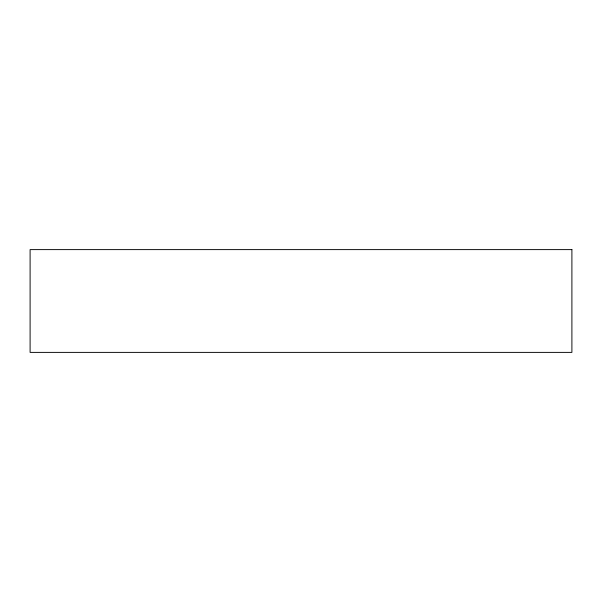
<?xml version="1.0" encoding="UTF-8"?>
<svg xmlns="http://www.w3.org/2000/svg" width="602" height="602" viewBox="0 0 602 602"><rect width="100%" height="100%" fill="white"/><g stroke="black" fill="none" stroke-linecap="round" stroke-linejoin="round"><path stroke-width="0.9" d="M571.9 249.612L30.1 249.612L30.1 352.388L571.9 352.388L571.9 249.612"/></g></svg>
